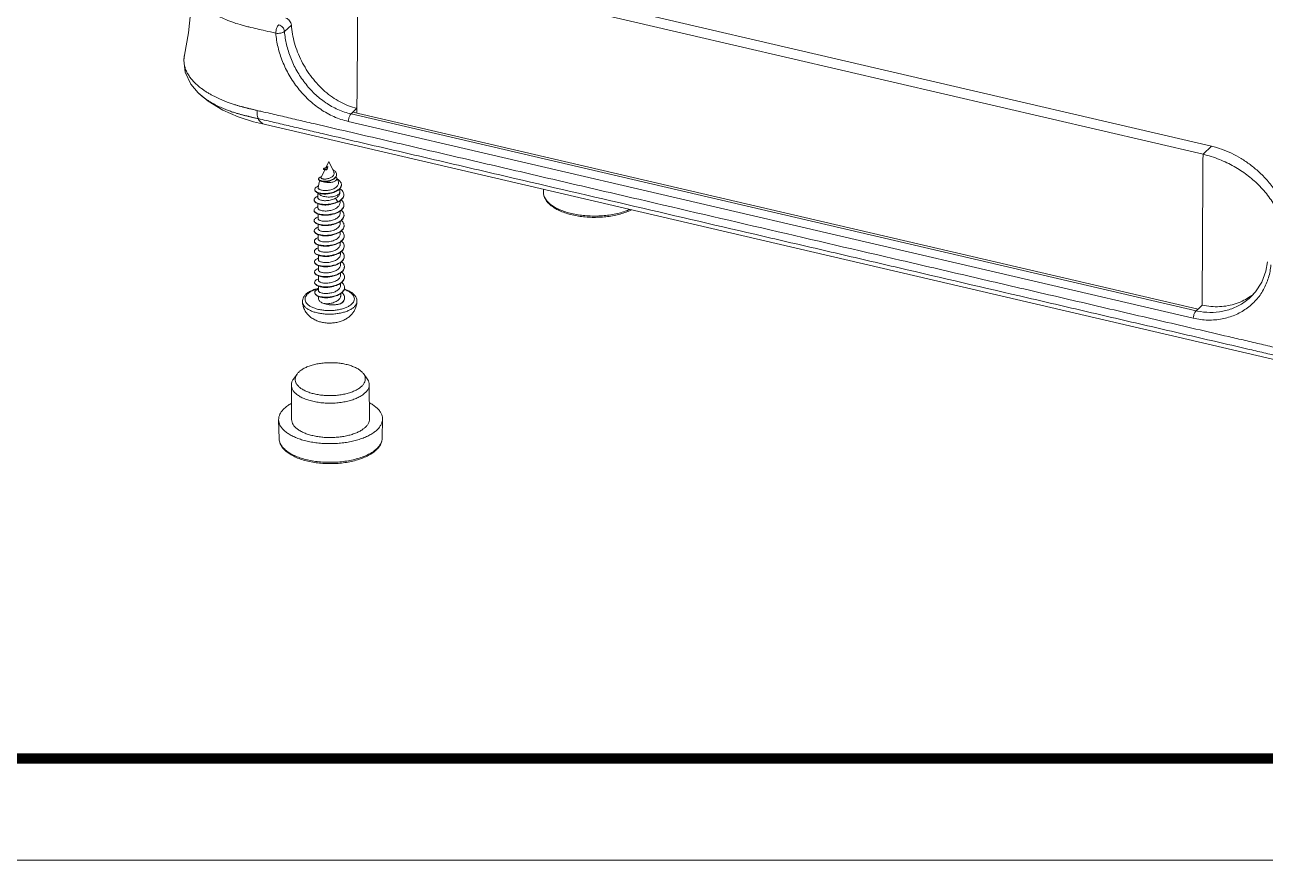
# Model space of a CAD drawing. Header units: millimetres. Extents: x 2243 to 2552, y 611 to 826.
# Drawn here: x 2347.9 to 2412.9, y 611.2 to 654.9 of the extents above; entities that cross this region are included whole.
import ezdxf

# ---------------------------------------------------------------- set-up
doc = ezdxf.new("R2010")
doc.units = ezdxf.units.MM
doc.layers.add('from', color=7, linetype='Continuous', lineweight=13)

# ---------------------------------------------------------------- blocks, each defined once
blk = doc.blocks.new('*u38')
at = {"color": 7, "linetype": 'Continuous'}
for p, q in [((-11.168, 42.283), (-76.266, 57.442)), ((-76.933, 56.821), (-11.834, 41.662)), ((-82.593, 51.129), (-82.064, 51.622)), ((-90.3, 49.296), (-90.298, 49.304)), ((-89.248, 46.402), (-89.249, 46.404)), ((-77.338, 44.905), (-77.015, 45.206)), ((-77.015, 45.206), (-77.008, 44.828)), ((-84.977, 44.173), (-84.066, 43.949)), ((-12.59, 29.036), (-77.688, 44.195)), ((-77.326, 44.902), (-77.467, 44.771)), ((-12.369, 29.612), (-77.467, 44.771)), ((-77.326, 44.902), (-77.338, 44.905)), ((-12.216, 29.74), (-77.326, 44.902)), ((-84.066, 43.949), (-5.052, 25.55)), ((-11.168, 42.283), (-11.834, 41.662)), ((-79.413, 40.632), (-79.189, 41.108)), ((-78.798, 40.312), (-79.189, 41.108)), ((-79.771, 39.873), (-79.494, 40.461)), ((-79.599, 40.548), (-79.598, 40.521)), ((-79.579, 40.502), (-79.542, 40.485)), ((-79.542, 40.485), (-79.491, 40.46)), ((-79.41, 40.634), (-79.418, 40.63)), ((-79.257, 40.711), (-79.341, 40.534)), ((-79.341, 40.534), (-79.341, 40.508)), ((-79.341, 40.508), (-79.293, 40.499)), ((-79.293, 40.499), (-79.257, 40.711)), ((-79.964, 39.759), (-79.963, 39.733)), ((-78.573, 39.852), (-78.618, 39.943)), ((-80.018, 38.305), (-80.021, 38.698)), ((-78.661, 38.273), (-78.481, 38.008)), ((-78.321, 38.713), (-78.322, 38.776)), ((-62.65, 38.962), (-62.644, 38.726)), ((-80.013, 37.51), (-80.015, 37.858)), ((-78.481, 38.008), (-78.48, 37.982)), ((-78.315, 37.92), (-78.317, 38.078)), ((-78.31, 37.125), (-78.311, 37.287)), ((-80.007, 36.716), (-80.009, 37.064)), ((-78.304, 36.331), (-78.305, 36.493)), ((-80.001, 35.922), (-80.004, 36.268)), ((-79.995, 35.127), (-79.998, 35.472)), ((-78.298, 35.537), (-78.299, 35.698)), ((-79.99, 34.333), (-79.992, 34.68)), ((-78.879, 34.684), (-78.875, 34.685)), ((-78.292, 34.742), (-78.294, 34.9)), ((-79.984, 33.538), (-79.986, 33.886)), ((-78.287, 33.948), (-78.288, 34.109)), ((-79.978, 32.744), (-79.981, 33.091)), ((-78.281, 33.154), (-78.282, 33.316)), ((-78.275, 32.359), (-78.276, 32.52)), ((-79.972, 31.95), (-79.975, 32.295)), ((-78.269, 31.565), (-78.271, 31.725)), ((-79.967, 31.155), (-79.969, 31.503)), ((-79.962, 30.51), (-79.963, 30.706)), ((-78.264, 30.77), (-78.265, 30.933)), ((-8.172, 30.653), (-8.174, 30.651)), ((-12.228, 29.743), (-12.369, 29.612)), ((-12.216, 29.74), (-11.894, 30.041)), ((-79.746, 28.728), (-79.666, 28.711)), ((-79.407, 28.673), (-79.391, 28.67)), ((-81.629, 24.725), (-81.91, 24.327)), ((-76.512, 24.762), (-76.225, 24.368)), ((-76.064, 23.918), (-76.045, 21.27)), ((-82.064, 23.875), (-82.045, 21.227)), ((-83.044, 21.202), (-83.005, 19.749)), ((-75.045, 21.26), (-75.063, 19.807))]:
    blk.add_line(p, q, dxfattribs=at)
for points in [[(-89.713, 54.818), (-89.785, 52.993), (-89.997, 51.026), (-90.3, 49.296)], [(-90.298, 49.304), (-90.35, 48.927), (-90.252, 47.99), (-89.813, 47.065), (-89.248, 46.402)], [(-89.249, 46.404), (-88.477, 45.76), (-87.338, 45.063), (-86.167, 44.546), (-84.977, 44.173)], [(-79.418, 40.63), (-79.469, 40.609), (-79.514, 40.593), (-79.549, 40.582)], [(-6.879, 33.387), (-6.997, 32.66), (-7.305, 31.82), (-7.782, 31.073), (-8.172, 30.653)]]:
    blk.add_lwpolyline(points, dxfattribs=at)
for centre, radius, start, end in [((-88.428, 48.906), 1.912, 168.2418, 175.84765), ((-77.526, 38.786), 2.495, 160.32469, 172.81947), ((-79.599, 40.261), 0.671, 253.7593, 254.78296), ((-79.541, 39.209), 0.745, 106.23463, 109.14555), ((-79.58, 40.333), 0.745, 254.83892, 258.78555), ((-79.488, 40.971), 1.385, 285.88681, 286.89394), ((-78.862, 40.106), 0.279, 351.85951, 0.43106), ((-80.735, 38.793), 2.407, 23.87392, 26.10587), ((-80.774, 38.776), 2.45, 18.08077, 23.86554), ((-78.56, 39.323), 0.352, 356.05219, 0.32859), ((-79.563, 40.066), 1.422, 257.30121, 260.32571), ((-79.537, 40.207), 1.566, 260.28285, 260.72161), ((-79.468, 40.718), 2.076, 282.23852, 283.88574), ((-80.846, 38.758), 2.525, 0.41658, 5.57689), ((-78.416, 38.557), 0.393, 356.51743, 0.35508), ((-79.433, 40.161), 2.36, 280.53075, 283.00207), ((-79.424, 40.12), 2.318, 283.00898, 283.16526), ((-79.169, 39.4), 1.552, 295.95669, 296.32585), ((-79.155, 39.345), 1.521, 296.3252, 296.82305), ((-78.403, 37.766), 0.389, 352.78413, 0.48334), ((-79.51, 38.683), 1.675, 257.95208, 261.98772), ((-79.425, 39.359), 2.353, 280.50647, 282.98956), ((-78.386, 36.971), 0.377, 356.53333, 0.50395), ((-79.53, 37.76), 1.543, 257.37357, 257.87344), ((-79.503, 37.892), 1.678, 257.92553, 261.94644), ((-79.497, 37.1), 1.68, 258.01874, 261.91862), ((-79.434, 38.638), 2.427, 280.32174, 280.50079), ((-79.421, 38.571), 2.359, 280.48998, 282.96632), ((-79.418, 37.789), 2.372, 280.55192, 282.94477), ((-78.389, 36.178), 0.386, 356.47189, 0.33955), ((-78.393, 35.384), 0.396, 356.53731, 0.34703), ((-79.41, 36.983), 2.36, 280.5318, 283.00283), ((-78.381, 34.588), 0.389, 352.56812, 0.47876), ((-79.486, 35.506), 1.675, 257.95414, 261.98889), ((-79.403, 36.182), 2.353, 280.50747, 282.99043), ((-78.363, 33.794), 0.377, 356.53725, 0.50846), ((-79.508, 34.579), 1.539, 257.29467, 257.87353), ((-79.48, 34.714), 1.678, 257.92585, 261.94867), ((-79.398, 35.393), 2.358, 280.4904, 282.96745), ((-78.367, 33.001), 0.387, 356.47089, 0.33701), ((-80.13, 31.794), 0.141, 179.85024, 190.12589), ((-79.473, 33.929), 1.687, 258.02221, 261.90688), ((-79.394, 34.61), 2.37, 280.54938, 282.94473), ((-78.37, 32.206), 0.395, 356.58399, 0.40682), ((-79.469, 33.123), 1.675, 257.96576, 261.9107), ((-79.486, 32.215), 1.56, 257.7419, 257.87454), ((-79.462, 32.335), 1.681, 257.9252, 261.93632), ((-79.386, 33.8), 2.354, 280.51576, 282.99638), ((-79.381, 33.012), 2.36, 280.50523, 282.96311), ((-79.372, 33.738), 2.291, 283.00321, 284.01586), ((-78.345, 31.411), 0.377, 356.53094, 0.50045), ((-78.355, 30.618), 0.393, 356.4973, 0.32224), ((-10.667, 34.353), 4.408, 304.02999, 305.00156), ((-10.655, 34.337), 4.388, 305.00033, 308.3507), ((-80.755, 30.318), 0.455, 183.19353, 188.08608), ((-79.318, 32.535), 2.894, 253.1794, 256.94051), ((-79.168, 31.571), 1.451, 256.91032, 259.47849), ((-78.705, 30.847), 0.817, 314.00838, 314.62455), ((-79.204, 31.07), 2.404, 249.80942, 256.9601), ((-11.182, 34.714), 5.239, 256.89905, 258.24626)]:
    blk.add_arc(centre, radius, start, end, dxfattribs=at)
for points, start_tangent, end_tangent in [([(-77.015, 45.206), (-76.98, 49.075), (-76.956, 52.948), (-76.933, 56.821)], (0.010649, 0.999943), (0.006112, 0.999981)), ([(-83.263, 50.994), (-84.069, 51.181), (-84.7, 51.328), (-85.332, 51.475), (-85.677, 51.561), (-86.014, 51.654), (-86.654, 51.864), (-87.247, 52.103), (-87.787, 52.368), (-88.268, 52.657), (-88.686, 52.967), (-89.037, 53.296), (-89.317, 53.639), (-89.524, 53.994), (-89.656, 54.357), (-89.711, 54.725), (-89.713, 54.818)], (-0.973978, 0.226644), (0.007519, 0.999972)), ([(-83.04, 51.64), (-83.126, 51.527), (-83.198, 51.365), (-83.246, 51.178), (-83.263, 50.994)], (-0.702216, -0.711964), (0.041806, -0.999126)), ([(-82.593, 51.129), (-82.637, 51.297), (-82.737, 51.452), (-82.877, 51.572), (-83.04, 51.64)], (-0.083373, 0.996518), (-0.973942, 0.226795)), ([(-82.478, 52.164), (-82.326, 52.086), (-82.195, 51.957), (-82.103, 51.795), (-82.064, 51.622)], (0.955226, -0.295877), (0.064228, -0.997935)), ([(-82.064, 51.622), (-81.981, 50.93), (-81.821, 50.232), (-81.587, 49.538), (-81.283, 48.858), (-80.914, 48.204), (-80.485, 47.588), (-80.003, 47.021), (-79.476, 46.512), (-78.907, 46.068), (-78.303, 45.697), (-77.671, 45.408), (-77.015, 45.206)], (0.064228, -0.997935), (0.973389, -0.22916)), ([(-83.263, 50.994), (-83.076, 50.983), (-82.883, 51.005), (-82.713, 51.056), (-82.593, 51.129)], (0.981053, -0.193738), (0.768458, 0.6399)), ([(-77.688, 44.195), (-78.787, 44.565), (-79.804, 45.128), (-80.735, 45.87), (-81.551, 46.758), (-82.226, 47.754), (-82.743, 48.818), (-83.09, 49.908), (-83.263, 50.994)], (-0.973898, 0.226987), (-0.077509, 0.996992)), ([(-77.467, 44.771), (-78.481, 45.115), (-79.417, 45.64), (-80.274, 46.333), (-81.023, 47.165), (-81.642, 48.098), (-82.116, 49.093), (-82.434, 50.113), (-82.593, 51.129)], (-0.973914, 0.226916), (-0.07597, 0.99711)), ([(-88.996, 46.736), (-89.14, 46.847), (-89.388, 47.061), (-89.63, 47.303), (-89.851, 47.568), (-90.039, 47.853), (-90.184, 48.146), (-90.277, 48.423), (-90.324, 48.665), (-90.339, 48.875), (-90.335, 49.045)], (-0.801149, 0.598466), (0.071963, 0.997407)), ([(-84.622, 44.409), (-84.767, 44.442), (-84.893, 44.471), (-85.007, 44.497), (-85.11, 44.521), (-85.209, 44.544), (-85.305, 44.567), (-85.402, 44.59), (-85.499, 44.615), (-85.595, 44.639), (-85.691, 44.664), (-85.787, 44.689), (-85.884, 44.715), (-85.984, 44.741), (-86.086, 44.769), (-86.194, 44.799), (-86.313, 44.834), (-86.445, 44.874), (-86.589, 44.921), (-86.744, 44.974), (-86.906, 45.032), (-87.073, 45.096), (-87.247, 45.167), (-87.428, 45.245), (-87.619, 45.332), (-87.821, 45.431), (-88.033, 45.542), (-88.253, 45.666), (-88.48, 45.805), (-88.711, 45.961), (-88.949, 46.141), (-89.189, 46.347), (-89.248, 46.402)], (-0.973865, 0.227126), (-0.72138, 0.69254)), ([(-84.703, 45.042), (-84.848, 45.076), (-84.974, 45.105), (-85.085, 45.131), (-85.188, 45.155), (-85.285, 45.178), (-85.38, 45.202), (-85.476, 45.225), (-85.571, 45.25), (-85.667, 45.275), (-85.765, 45.3), (-85.864, 45.327), (-85.968, 45.355), (-86.074, 45.384), (-86.182, 45.415), (-86.293, 45.447), (-86.414, 45.484), (-86.549, 45.526), (-86.697, 45.576), (-86.856, 45.631), (-87.022, 45.692), (-87.195, 45.759), (-87.374, 45.833), (-87.561, 45.914), (-87.758, 46.005), (-87.968, 46.108), (-88.189, 46.224), (-88.418, 46.353), (-88.653, 46.498), (-88.893, 46.661), (-88.996, 46.736)], (-0.973608, 0.228228), (-0.801149, 0.598466)), ([(-84.623, 44.409), (-84.681, 44.574), (-84.708, 44.79), (-84.703, 45.042)], (-0.471823, 0.881693), (0.083811, 0.996482)), ([(-5.695, 26.644), (-6.064, 26.73), (-7.327, 27.024), (-8.59, 27.318), (-9.852, 27.612), (-12.377, 28.2), (-14.902, 28.788), (-17.426, 29.375), (-19.951, 29.963), (-25.001, 31.139), (-30.05, 32.315), (-35.1, 33.491), (-45.199, 35.843), (-55.298, 38.194), (-60.348, 39.37), (-65.397, 40.546), (-70.447, 41.722), (-72.972, 42.31), (-75.496, 42.898), (-78.021, 43.486), (-80.546, 44.074), (-81.808, 44.368), (-83.07, 44.662), (-84.334, 44.956), (-84.703, 45.042)], (-0.973953, 0.226749), (-0.973932, 0.226841)), ([(-84.622, 44.409), (-84.443, 44.162), (-84.226, 44.006), (-84.066, 43.949)], (0.472785, -0.881178), (0.972879, -0.231316)), ([(-5.613, 26.01), (-6.847, 26.297), (-8.082, 26.585), (-10.551, 27.16), (-15.489, 28.31), (-20.427, 29.46), (-25.365, 30.61), (-35.242, 32.909), (-40.18, 34.059), (-45.118, 35.209), (-54.994, 37.509), (-64.87, 39.809), (-69.809, 40.959), (-74.747, 42.109), (-77.216, 42.684), (-79.685, 43.259), (-80.92, 43.546), (-82.154, 43.834), (-83.389, 44.121), (-84.622, 44.409)], (-0.974074, 0.22623), (-0.973811, 0.227361)), ([(-77.688, 44.195), (-77.648, 44.421), (-77.569, 44.628), (-77.467, 44.771)], (0.072983, 0.997333), (0.731524, 0.681816)), ([(-11.168, 42.283), (-10.4, 42.058), (-9.641, 41.743), (-8.903, 41.342), (-8.201, 40.865), (-7.536, 40.311), (-6.897, 39.661), (-6.287, 38.893), (-5.722, 37.98), (-5.234, 36.88), (-4.904, 35.593)], (0.973943, -0.226793), (0.156037, -0.987751)), ([(-11.894, 30.041), (-11.882, 33.916), (-11.858, 37.789), (-11.834, 41.662)], (0.00157, 0.999999), (0.006116, 0.999981)), ([(-11.834, 41.662), (-10.569, 41.264), (-9.442, 40.724), (-8.449, 40.074), (-7.565, 39.309), (-6.769, 38.392), (-6.117, 37.354), (-5.651, 36.247), (-5.392, 35.137)], (0.973943, -0.226793), (0.141223, -0.989978)), ([(-79.549, 40.582), (-79.554, 40.58), (-79.586, 40.566), (-79.598, 40.55), (-79.598, 40.548)], (-0.960659, -0.277732), (0.116498, -0.993191)), ([(-79.598, 40.548), (-79.591, 40.535)], (0.116498, -0.993191), (0.704308, -0.709894)), ([(-79.598, 40.521), (-79.591, 40.509), (-79.579, 40.501)], (0.116498, -0.993191), (0.927919, -0.372781)), ([(-79.591, 40.535), (-79.567, 40.524)], (0.704308, -0.709894), (0.971971, -0.235099)), ([(-79.579, 40.501), (-79.567, 40.497), (-79.526, 40.49), (-79.473, 40.489), (-79.41, 40.495), (-79.341, 40.508)], (0.927919, -0.372781), (0.972485, 0.232965)), ([(-79.567, 40.524), (-79.526, 40.517), (-79.473, 40.516), (-79.41, 40.521), (-79.341, 40.534)], (0.971971, -0.235099), (0.972485, 0.232965)), ([(-79.49, 40.46), (-79.488, 40.458), (-79.463, 40.456), (-79.419, 40.461), (-79.359, 40.475), (-79.293, 40.499)], (0.591961, -0.805966), (0.919772, 0.392454)), ([(-78.798, 40.312), (-78.782, 40.271), (-78.77, 40.191), (-78.785, 40.111), (-78.825, 40.035), (-78.889, 39.964), (-78.974, 39.899), (-79.075, 39.846), (-79.186, 39.804), (-79.303, 39.775), (-79.419, 39.759)], (0.440211, -0.897894), (-0.9965, -0.083592)), ([(-79.393, 40.641), (-79.412, 40.634)], (-0.988936, -0.148345), (0.137168, -0.990548)), ([(-79.257, 40.711), (-79.309, 40.677), (-79.358, 40.654), (-79.393, 40.641)], (-0.810379, -0.585906), (-0.988936, -0.148345)), ([(-78.582, 40.108), (-78.586, 40.153), (-78.614, 40.237), (-78.665, 40.315), (-78.738, 40.387), (-78.827, 40.449), (-78.878, 40.477)], (-0.007352, 0.999973), (-0.89102, 0.453963)), ([(-79.986, 39.209), (-80.046, 39.185), (-80.161, 39.12), (-80.235, 39.047), (-80.265, 38.97), (-80.266, 38.954)], (-0.940671, -0.339319), (0.01719, -0.999852)), ([(-79.785, 39.913), (-79.833, 39.894), (-79.911, 39.848), (-79.955, 39.797), (-79.963, 39.759)], (-0.944423, -0.328733), (-0.010701, -0.999943)), ([(-79.963, 39.759), (-79.962, 39.745), (-79.96, 39.735)], (-0.010701, -0.999943), (0.312688, -0.949856)), ([(-79.963, 39.733), (-79.962, 39.719), (-79.935, 39.669), (-79.875, 39.626), (-79.786, 39.591), (-79.78, 39.589)], (-0.010701, -0.999943), (0.962731, -0.270462)), ([(-79.96, 39.735), (-79.935, 39.696), (-79.875, 39.652), (-79.786, 39.617)], (0.312688, -0.949856), (0.96008, -0.279726)), ([(-79.78, 39.589), (-79.673, 39.567), (-79.542, 39.557), (-79.4, 39.561), (-79.253, 39.579), (-79.107, 39.613), (-79.077, 39.622)], (0.962731, -0.270462), (0.954969, 0.296707)), ([(-79.419, 39.759), (-79.528, 39.756), (-79.623, 39.765), (-79.698, 39.783), (-79.75, 39.81), (-79.774, 39.843), (-79.771, 39.873)], (-0.9965, -0.083592), (0.38711, 0.922034)), ([(-79.731, 39.575), (-79.658, 39.558), (-79.551, 39.547)], (0.956143, -0.292899), (0.999078, -0.042929)), ([(-79.725, 39.602), (-79.673, 39.594), (-79.543, 39.583), (-79.4, 39.587), (-79.253, 39.606), (-79.109, 39.639)], (0.980704, -0.195497), (0.961803, 0.273743)), ([(-79.551, 39.547), (-79.424, 39.549), (-79.29, 39.565), (-79.155, 39.597), (-79.103, 39.613)], (0.999078, -0.042929), (0.945642, 0.325211)), ([(-79.551, 39.547), (-79.507, 39.533), (-79.46, 39.521)], (0.945343, -0.326077), (0.973942, -0.226795)), ([(-78.445, 39.536), (-78.443, 39.53), (-78.43, 39.427), (-78.454, 39.324), (-78.514, 39.225), (-78.607, 39.132), (-78.729, 39.051), (-78.874, 38.983), (-79.035, 38.931), (-79.205, 38.896), (-79.377, 38.879), (-79.54, 38.879)], (0.309923, -0.950762), (-0.99865, 0.051946)), ([(-78.573, 39.852), (-78.563, 39.826), (-78.561, 39.756), (-78.595, 39.687), (-78.663, 39.624), (-78.76, 39.57), (-78.882, 39.528), (-79.022, 39.501), (-79.17, 39.491), (-79.319, 39.498), (-79.46, 39.521)], (0.441006, -0.897504), (-0.973942, 0.226795)), ([(-79.086, 39.646), (-78.971, 39.687), (-78.848, 39.747), (-78.745, 39.817), (-78.665, 39.895), (-78.611, 39.98), (-78.585, 40.066)], (0.956821, 0.290678), (0.141858, 0.989887)), ([(-79.077, 39.622), (-78.97, 39.66), (-78.848, 39.72), (-78.745, 39.79), (-78.665, 39.869), (-78.611, 39.953), (-78.585, 40.04), (-78.582, 40.082)], (0.954969, 0.296707), (-0.007352, 0.999973)), ([(-78.969, 38.702), (-78.804, 38.751), (-78.627, 38.824), (-78.474, 38.913), (-78.353, 39.013), (-78.266, 39.123), (-78.218, 39.239), (-78.209, 39.299)], (0.97075, 0.240091), (0.068723, 0.997636)), ([(-78.962, 38.677), (-78.804, 38.724), (-78.627, 38.798), (-78.474, 38.886), (-78.352, 38.987), (-78.266, 39.097), (-78.218, 39.212), (-78.208, 39.299)], (0.969896, 0.243519), (-0.00587, 0.999983)), ([(-78.208, 39.325), (-78.209, 39.355), (-78.24, 39.47), (-78.307, 39.579), (-78.407, 39.678), (-78.536, 39.766)], (-0.00587, 0.999983), (-0.868034, 0.496505)), ([(-80.02, 38.422), (-80.114, 38.382), (-80.225, 38.312), (-80.294, 38.233), (-80.317, 38.151), (-80.317, 38.15)], (-0.940478, -0.339856), (0.008192, -0.999966)), ([(-80.266, 38.954), (-80.252, 38.893)], (0.01719, -0.999852), (0.415552, -0.909569)), ([(-80.266, 38.928), (-80.251, 38.867), (-80.195, 38.794), (-80.098, 38.729), (-79.965, 38.676), (-79.881, 38.653)], (0.01719, -0.999852), (0.974295, -0.225274)), ([(-80.252, 38.893), (-80.195, 38.82), (-80.098, 38.755), (-79.965, 38.702), (-79.875, 38.678)], (0.415552, -0.909569), (0.975371, -0.220569)), ([(-78.661, 38.273), (-78.816, 38.202), (-78.987, 38.147), (-79.166, 38.11), (-79.345, 38.091), (-79.517, 38.089), (-79.672, 38.104), (-79.805, 38.134), (-79.91, 38.175), (-79.981, 38.226), (-80.015, 38.282), (-80.018, 38.305)], (-0.878622, -0.477518), (0.002657, 0.999996)), ([(-78.322, 38.776), (-78.328, 38.725), (-78.371, 38.641), (-78.45, 38.563), (-78.564, 38.494), (-78.705, 38.439), (-78.868, 38.398), (-79.046, 38.376), (-79.229, 38.371), (-79.409, 38.385), (-79.579, 38.417), (-79.729, 38.465), (-79.854, 38.528), (-79.947, 38.602), (-80.003, 38.683), (-80.007, 38.692)], (0.004941, -0.999988), (-0.368094, 0.929789)), ([(-79.54, 38.879), (-79.685, 38.894), (-79.81, 38.924), (-79.906, 38.965), (-79.97, 39.014), (-80.001, 39.068), (-80.001, 39.098)], (-0.99865, 0.051946), (0.125636, 0.992076)), ([(-79.881, 38.653), (-79.801, 38.637), (-79.615, 38.616), (-79.414, 38.614), (-79.206, 38.631), (-79, 38.668), (-78.962, 38.677)], (0.974295, -0.225274), (0.969896, 0.243519)), ([(-79.793, 38.632), (-79.721, 38.617), (-79.568, 38.601), (-79.397, 38.601), (-79.216, 38.62), (-79.034, 38.658), (-79.023, 38.662)], (0.969576, -0.244791), (0.964833, 0.262864)), ([(-79.79, 38.662), (-79.616, 38.643), (-79.414, 38.64), (-79.206, 38.658), (-79.027, 38.689)], (0.986915, -0.16124), (0.97726, 0.212044)), ([(-78.321, 38.713), (-78.321, 38.7), (-78.338, 38.606), (-78.383, 38.513), (-78.453, 38.426), (-78.547, 38.345), (-78.661, 38.273)], (0.00801, -0.999968), (-0.878622, -0.477518)), ([(-78.481, 38.008), (-78.311, 38.108), (-78.177, 38.221), (-78.082, 38.346), (-78.031, 38.476), (-78.024, 38.533)], (0.896284, 0.443481), (0.0607, 0.998156)), ([(-78.469, 37.988), (-78.311, 38.081), (-78.177, 38.195), (-78.082, 38.319), (-78.031, 38.45), (-78.023, 38.533)], (0.892397, 0.451252), (-0.00625, 0.99998)), ([(-78.023, 38.56), (-78.027, 38.61), (-78.068, 38.741), (-78.153, 38.865), (-78.279, 38.98), (-78.33, 39.016)], (-0.00625, 0.99998), (-0.835227, 0.549906)), ([(-60.47, 37.098), (-60.935, 37.226), (-61.359, 37.382), (-61.732, 37.565), (-62.048, 37.77), (-62.302, 37.994), (-62.488, 38.232), (-62.602, 38.48), (-62.644, 38.726)], (-0.973942, 0.226795), (-0.027184, 0.99963)), ([(-60.425, 36.99), (-60.895, 37.12), (-61.326, 37.282), (-61.709, 37.474), (-62.037, 37.693), (-62.299, 37.936), (-62.488, 38.194), (-62.602, 38.46), (-62.644, 38.726)], (-0.973942, 0.226795), (-0.027004, 0.999635)), ([(-80.317, 38.15), (-80.315, 38.124)], (0.008192, -0.999966), (0.18141, -0.983408)), ([(-80.317, 38.123), (-80.294, 38.042), (-80.225, 37.964), (-80.114, 37.895), (-79.965, 37.839), (-79.87, 37.814)], (0.008192, -0.999966), (0.977065, -0.212942)), ([(-80.315, 38.124), (-80.294, 38.068), (-80.225, 37.99), (-80.114, 37.921), (-79.965, 37.865), (-79.864, 37.84)], (0.18141, -0.983408), (0.977901, -0.209068)), ([(-80.014, 37.628), (-80.14, 37.571), (-80.241, 37.499), (-80.298, 37.419), (-80.311, 37.355)], (-0.940733, -0.339149), (-0.002047, -0.999998)), ([(-80.311, 37.355), (-80.31, 37.336), (-80.309, 37.33)], (-0.002047, -0.999998), (0.172233, -0.985056)), ([(-80.311, 37.329), (-80.31, 37.309), (-80.275, 37.228), (-80.196, 37.152), (-80.075, 37.085), (-79.917, 37.033), (-79.864, 37.02)], (-0.002047, -0.999998), (0.977026, -0.213121)), ([(-80.309, 37.33), (-80.275, 37.254), (-80.196, 37.178), (-80.075, 37.112), (-79.917, 37.059), (-79.859, 37.045)], (0.172233, -0.985056), (0.977738, -0.209829)), ([(-79.548, 37.297), (-79.696, 37.315), (-79.821, 37.346), (-79.918, 37.388), (-79.982, 37.439), (-80.011, 37.494), (-80.012, 37.51)], (-0.997819, 0.066006), (0.008196, 0.999966)), ([(-79.87, 37.814), (-79.783, 37.798), (-79.577, 37.776), (-79.354, 37.775), (-79.124, 37.795), (-78.897, 37.836)], (0.977065, -0.212942), (0.97389, 0.227022)), ([(-79.864, 37.84), (-79.783, 37.825), (-79.751, 37.82)], (0.977901, -0.209068), (0.989835, -0.142222)), ([(-79.755, 37.788), (-79.701, 37.777), (-79.551, 37.759)], (0.972663, -0.232222), (0.997819, -0.066006)), ([(-79.751, 37.82), (-79.577, 37.803), (-79.354, 37.801), (-79.124, 37.821), (-79.001, 37.841)], (0.989835, -0.142222), (0.983135, 0.182881)), ([(-79.551, 37.759), (-79.407, 37.756), (-79.252, 37.766), (-79.093, 37.79), (-78.996, 37.812)], (0.997819, -0.066006), (0.969111, 0.246623)), ([(-78.315, 37.92), (-78.325, 37.838), (-78.371, 37.73), (-78.45, 37.629), (-78.562, 37.536), (-78.702, 37.455), (-78.861, 37.389), (-79.03, 37.341), (-79.206, 37.309), (-79.383, 37.294), (-79.548, 37.297)], (0.005994, -0.999982), (-0.997819, 0.066006)), ([(-78.897, 37.836), (-78.678, 37.899), (-78.48, 37.982)], (0.97389, 0.227022), (0.896284, 0.443481)), ([(-78.897, 37.067), (-78.835, 37.082), (-78.621, 37.15), (-78.43, 37.237), (-78.268, 37.341), (-78.142, 37.458), (-78.058, 37.584), (-78.017, 37.717)], (0.974376, 0.224925), (0.125989, 0.992032)), ([(-78.896, 37.863), (-78.678, 37.926), (-78.49, 38.004)], (0.973717, 0.227761), (0.899123, 0.437697)), ([(-78.891, 37.042), (-78.835, 37.056), (-78.621, 37.124), (-78.43, 37.21), (-78.268, 37.314), (-78.142, 37.431), (-78.057, 37.558), (-78.017, 37.69), (-78.014, 37.743)], (0.97387, 0.227107), (-0.008113, 0.999967)), ([(-78.014, 37.769), (-78.024, 37.851), (-78.076, 37.982), (-78.172, 38.105), (-78.225, 38.155)], (-0.008113, 0.999967), (-0.76164, 0.648)), ([(-78.009, 36.975), (-78.026, 37.089), (-78.09, 37.219), (-78.196, 37.34), (-78.219, 37.36)], (-0.008584, 0.999963), (-0.761142, 0.648585)), ([(-55.993, 37.41), (-56.355, 37.27), (-56.816, 37.133), (-57.311, 37.027), (-57.832, 36.953), (-58.368, 36.913), (-58.91, 36.908), (-59.448, 36.937), (-59.971, 37.001), (-60.47, 37.098)], (-0.916844, -0.399246), (-0.973942, 0.226795)), ([(-55.872, 37.38), (-55.963, 37.337), (-56.381, 37.169), (-56.838, 37.031), (-57.326, 36.924), (-57.837, 36.851), (-58.362, 36.811), (-58.892, 36.805), (-59.419, 36.833), (-59.933, 36.895), (-60.425, 36.99)], (-0.897148, -0.44173), (-0.973942, 0.226795)), ([(-80.008, 36.833), (-80.032, 36.825), (-80.163, 36.76), (-80.253, 36.685), (-80.3, 36.604), (-80.305, 36.561)], (-0.940363, -0.340172), (0.006287, -0.99998)), ([(-80.305, 36.561), (-80.3, 36.521)], (0.006287, -0.99998), (0.259193, -0.965826)), ([(-80.305, 36.534), (-80.3, 36.494), (-80.254, 36.414), (-80.164, 36.34), (-80.033, 36.277), (-79.867, 36.228), (-79.858, 36.226)], (0.006287, -0.99998), (0.977083, -0.212858)), ([(-80.3, 36.521), (-80.254, 36.44), (-80.164, 36.366), (-80.033, 36.303), (-79.867, 36.254)], (0.259193, -0.965826), (0.975813, -0.218605)), ([(-80.007, 36.716), (-80.006, 36.704), (-79.979, 36.648), (-79.917, 36.597), (-79.82, 36.553), (-79.692, 36.521), (-79.542, 36.502)], (-0.008635, -0.999963), (0.997819, -0.066006)), ([(-79.864, 37.02), (-79.728, 36.996), (-79.517, 36.979), (-79.292, 36.983), (-79.061, 37.009), (-78.891, 37.042)], (0.977026, -0.213121), (0.97387, 0.227107)), ([(-79.749, 36.994), (-79.693, 36.982), (-79.546, 36.965)], (0.972635, -0.232337), (0.997819, -0.066006)), ([(-79.743, 37.025), (-79.729, 37.023), (-79.517, 37.006), (-79.292, 37.01), (-79.061, 37.035), (-78.996, 37.046)], (0.990082, -0.14049), (0.983206, 0.182498)), ([(-79.546, 36.965), (-79.381, 36.962), (-79.204, 36.977), (-79.028, 37.009), (-78.991, 37.018)], (0.997819, -0.066006), (0.969138, 0.24652)), ([(-78.31, 37.125), (-78.312, 37.083), (-78.341, 36.981), (-78.401, 36.883), (-78.491, 36.792), (-78.606, 36.71), (-78.742, 36.639), (-78.894, 36.582), (-79.057, 36.539), (-79.223, 36.512), (-79.387, 36.5), (-79.542, 36.502)], (0.007762, -0.99997), (-0.997819, 0.066006)), ([(-78.304, 36.331), (-78.314, 36.247), (-78.361, 36.139), (-78.44, 36.038), (-78.552, 35.946), (-78.693, 35.865), (-78.852, 35.8), (-79.021, 35.752), (-79.196, 35.72), (-79.372, 35.706), (-79.537, 35.708)], (0.005993, -0.999982), (-0.997819, 0.066006)), ([(-78.892, 36.272), (-78.775, 36.303), (-78.566, 36.375), (-78.381, 36.467), (-78.228, 36.574), (-78.112, 36.694), (-78.038, 36.822), (-78.009, 36.949)], (0.974459, 0.224565), (0.060459, 0.998171)), ([(-78.886, 36.247), (-78.775, 36.276), (-78.566, 36.349), (-78.381, 36.44), (-78.227, 36.548), (-78.111, 36.667), (-78.037, 36.796), (-78.009, 36.929), (-78.008, 36.948)], (0.973884, 0.227047), (-0.008584, 0.999963)), ([(-78.003, 36.18), (-78.003, 36.194), (-78.032, 36.327), (-78.106, 36.455), (-78.211, 36.564)], (-0.006099, 0.999981), (-0.759837, 0.650114)), ([(-80.263, 35.871), (-80.298, 35.789), (-80.3, 35.766)], (-0.585356, -0.810777), (0.015752, -0.999876)), ([(-80.3, 35.766), (-80.287, 35.706)], (0.015752, -0.999876), (0.378608, -0.925557)), ([(-80.3, 35.74), (-80.287, 35.68), (-80.23, 35.6), (-80.129, 35.529), (-79.989, 35.469), (-79.852, 35.431)], (0.015752, -0.999876), (0.977139, -0.212602)), ([(-80.287, 35.706), (-80.23, 35.627), (-80.13, 35.555), (-79.989, 35.495), (-79.846, 35.456)], (0.378608, -0.925557), (0.978088, -0.208191)), ([(-80.003, 36.039), (-80.062, 36.015), (-80.183, 35.948), (-80.263, 35.871)], (-0.940233, -0.340533), (-0.585356, -0.810777)), ([(-80.001, 35.922), (-79.993, 35.885), (-79.955, 35.835), (-79.888, 35.79), (-79.793, 35.752), (-79.675, 35.724), (-79.537, 35.708)], (0.017516, -0.999847), (0.997819, -0.066006)), ([(-79.858, 36.226), (-79.672, 36.196), (-79.457, 36.184), (-79.229, 36.193), (-78.999, 36.224), (-78.886, 36.247)], (0.977083, -0.212858), (0.973884, 0.227047)), ([(-79.852, 35.431), (-79.815, 35.424), (-79.615, 35.397), (-79.396, 35.39), (-79.166, 35.404), (-78.937, 35.44), (-78.88, 35.453)], (0.977139, -0.212602), (0.973902, 0.22697)), ([(-79.743, 36.2), (-79.69, 36.188), (-79.54, 36.17)], (0.972663, -0.232219), (0.997819, -0.066006)), ([(-79.738, 36.231), (-79.672, 36.223), (-79.457, 36.21), (-79.229, 36.22), (-78.999, 36.25)], (0.990008, -0.141008), (0.983817, 0.179177)), ([(-79.737, 35.405), (-79.672, 35.392), (-79.534, 35.376)], (0.972552, -0.232686), (0.997819, -0.066006)), ([(-79.733, 35.436), (-79.615, 35.423), (-79.396, 35.416), (-79.167, 35.431), (-78.983, 35.458)], (0.989909, -0.141706), (0.983069, 0.183238)), ([(-79.54, 36.17), (-79.375, 36.168), (-79.198, 36.182), (-79.019, 36.215), (-78.985, 36.223)], (0.997819, -0.066006), (0.969139, 0.246515)), ([(-79.534, 35.376), (-79.369, 35.373), (-79.194, 35.388), (-79.019, 35.419), (-78.979, 35.429)], (0.997819, -0.066006), (0.969138, 0.24652)), ([(-78.298, 35.537), (-78.308, 35.453), (-78.354, 35.346), (-78.434, 35.245), (-78.545, 35.153), (-78.682, 35.073), (-78.839, 35.008), (-79.01, 34.958), (-79.189, 34.926), (-79.366, 34.911), (-79.531, 34.914)], (0.005945, -0.999982), (-0.997819, 0.066006)), ([(-78.887, 35.478), (-78.716, 35.524), (-78.512, 35.602), (-78.334, 35.698), (-78.189, 35.808), (-78.083, 35.931), (-78.021, 36.061), (-78.004, 36.154)], (0.974543, 0.2242), (0.061372, 0.998115)), ([(-78.88, 35.453), (-78.715, 35.498), (-78.512, 35.576), (-78.334, 35.671), (-78.189, 35.782), (-78.083, 35.904), (-78.02, 36.034), (-78.003, 36.154)], (0.973902, 0.22697), (-0.006099, 0.999981)), ([(-78.875, 34.685), (-78.658, 34.747), (-78.46, 34.83), (-78.289, 34.929), (-78.154, 35.043), (-78.058, 35.168), (-78.006, 35.299), (-77.998, 35.36)], (0.973967, 0.226688), (0.060344, 0.998178)), ([(-78.874, 34.659), (-78.657, 34.721), (-78.459, 34.803), (-78.289, 34.903), (-78.154, 35.017), (-78.058, 35.141), (-78.006, 35.273), (-77.997, 35.359)], (0.973889, 0.227024), (-0.00612, 0.999981)), ([(-77.997, 35.386), (-78, 35.433), (-78.041, 35.565), (-78.126, 35.691), (-78.206, 35.77)], (-0.00612, 0.999981), (-0.760129, 0.649772)), ([(-79.997, 35.245), (-80.09, 35.205), (-80.201, 35.135), (-80.27, 35.057), (-80.294, 34.974), (-80.294, 34.972)], (-0.940463, -0.339896), (0.009005, -0.999959)), ([(-80.294, 34.972), (-80.292, 34.947)], (0.009005, -0.999959), (0.181553, -0.983381)), ([(-80.294, 34.946), (-80.271, 34.865), (-80.203, 34.787), (-80.092, 34.718), (-79.943, 34.662), (-79.847, 34.637)], (0.009005, -0.999959), (0.977068, -0.212927)), ([(-80.292, 34.947), (-80.271, 34.892), (-80.203, 34.814), (-80.093, 34.745), (-79.944, 34.688), (-79.841, 34.662)], (0.181553, -0.983381), (0.97791, -0.209028)), ([(-79.991, 34.45), (-80.115, 34.395), (-80.217, 34.322), (-80.275, 34.242), (-80.288, 34.178)], (-0.940727, -0.339164), (-0.002049, -0.999998)), ([(-79.531, 34.914), (-79.671, 34.93), (-79.791, 34.959), (-79.887, 34.998), (-79.954, 35.044), (-79.989, 35.096), (-79.995, 35.127)], (-0.997819, 0.066006), (-0.013631, 0.999907)), ([(-79.847, 34.637), (-79.762, 34.621), (-79.556, 34.599), (-79.334, 34.597), (-79.103, 34.617), (-78.874, 34.659)], (0.977068, -0.212927), (0.973889, 0.227024)), ([(-79.841, 34.662), (-79.763, 34.647), (-79.728, 34.642)], (0.97791, -0.209028), (0.989837, -0.142209)), ([(-79.732, 34.611), (-79.678, 34.6), (-79.528, 34.581)], (0.972663, -0.232219), (0.997819, -0.066006)), ([(-79.728, 34.642), (-79.556, 34.625), (-79.334, 34.623), (-79.104, 34.643), (-78.978, 34.663)], (0.989837, -0.142209), (0.983132, 0.182898)), ([(-79.528, 34.581), (-79.364, 34.579), (-79.187, 34.594), (-79.007, 34.626), (-78.973, 34.635)], (0.997819, -0.066006), (0.969139, 0.246515)), ([(-79.525, 34.119), (-79.37, 34.117), (-79.206, 34.129), (-79.04, 34.156), (-78.877, 34.199), (-78.725, 34.256), (-78.589, 34.326), (-78.473, 34.408), (-78.384, 34.5), (-78.324, 34.598), (-78.295, 34.7), (-78.292, 34.742)], (0.997819, -0.066006), (-0.007762, 0.99997)), ([(-78.874, 33.889), (-78.814, 33.904), (-78.601, 33.972), (-78.409, 34.058), (-78.247, 34.162), (-78.12, 34.279), (-78.035, 34.405), (-77.995, 34.538)], (0.974373, 0.224939), (0.129733, 0.991549)), ([(-78.868, 33.864), (-78.814, 33.878), (-78.601, 33.945), (-78.409, 34.032), (-78.246, 34.135), (-78.12, 34.252), (-78.035, 34.379), (-77.994, 34.511), (-77.991, 34.565)], (0.97387, 0.227107), (-0.008034, 0.999968)), ([(-77.991, 34.592), (-78, 34.672), (-78.052, 34.803), (-78.147, 34.926), (-78.202, 34.977)], (-0.008034, 0.999968), (-0.761447, 0.648227)), ([(-80.288, 34.178), (-80.287, 34.159), (-80.286, 34.153)], (-0.002049, -0.999998), (0.172721, -0.984971)), ([(-80.288, 34.151), (-80.287, 34.133), (-80.253, 34.051), (-80.174, 33.975), (-80.053, 33.909), (-79.896, 33.856), (-79.841, 33.843)], (-0.002049, -0.999998), (0.977026, -0.213121)), ([(-80.286, 34.153), (-80.253, 34.077), (-80.174, 34.001), (-80.053, 33.935), (-79.896, 33.882), (-79.836, 33.868)], (0.172721, -0.984971), (0.977744, -0.209804)), ([(-79.985, 33.656), (-80.007, 33.648), (-80.139, 33.583), (-80.23, 33.508), (-80.276, 33.427), (-80.282, 33.383)], (-0.940384, -0.340114), (0.00571, -0.999984)), ([(-79.525, 34.119), (-79.673, 34.137), (-79.798, 34.168), (-79.894, 34.211), (-79.958, 34.261), (-79.988, 34.316), (-79.989, 34.333)], (-0.997819, 0.066006), (0.008071, 0.999967)), ([(-79.519, 33.325), (-79.66, 33.341), (-79.78, 33.37), (-79.875, 33.409), (-79.942, 33.455), (-79.978, 33.507), (-79.983, 33.538)], (-0.997819, 0.066006), (-0.013631, 0.999907)), ([(-79.841, 33.843), (-79.708, 33.819), (-79.497, 33.802), (-79.271, 33.806), (-79.041, 33.831), (-78.868, 33.864)], (0.977026, -0.213121), (0.97387, 0.227107)), ([(-79.726, 33.816), (-79.67, 33.805), (-79.523, 33.787)], (0.972637, -0.232332), (0.997819, -0.066006)), ([(-79.72, 33.847), (-79.708, 33.846), (-79.497, 33.828), (-79.272, 33.832), (-79.041, 33.857), (-78.973, 33.869)], (0.990084, -0.14048), (0.983203, 0.182514)), ([(-79.523, 33.787), (-79.358, 33.785), (-79.182, 33.799), (-79.007, 33.831), (-78.968, 33.84)], (0.997819, -0.066006), (0.969138, 0.24652)), ([(-78.287, 33.948), (-78.296, 33.866), (-78.341, 33.759), (-78.42, 33.658), (-78.532, 33.565), (-78.669, 33.485), (-78.825, 33.42), (-78.996, 33.37), (-79.176, 33.337), (-79.354, 33.323), (-79.519, 33.325)], (0.005871, -0.999983), (-0.997819, 0.066006)), ([(-78.869, 33.095), (-78.754, 33.124), (-78.545, 33.197), (-78.36, 33.288), (-78.206, 33.395), (-78.09, 33.515), (-78.015, 33.644), (-77.986, 33.771)], (0.974455, 0.224583), (0.060407, 0.998174)), ([(-78.863, 33.07), (-78.754, 33.098), (-78.545, 33.171), (-78.36, 33.262), (-78.206, 33.369), (-78.089, 33.488), (-78.015, 33.617), (-77.986, 33.75), (-77.985, 33.771)], (0.973883, 0.227051), (-0.008633, 0.999963)), ([(-77.986, 33.797), (-78.003, 33.91), (-78.066, 34.04), (-78.172, 34.161), (-78.196, 34.183)], (-0.008633, 0.999963), (-0.761183, 0.648538)), ([(-80.282, 33.383), (-80.277, 33.344)], (0.00571, -0.999984), (0.253635, -0.9673)), ([(-80.282, 33.357), (-80.277, 33.318), (-80.232, 33.237), (-80.142, 33.163), (-80.012, 33.1), (-79.846, 33.051), (-79.835, 33.048)], (0.00571, -0.999984), (0.977078, -0.212881)), ([(-80.277, 33.344), (-80.232, 33.264), (-80.142, 33.19), (-80.012, 33.126), (-79.846, 33.077)], (0.253635, -0.9673), (0.975511, -0.219953)), ([(-79.98, 32.861), (-80.05, 32.833), (-80.168, 32.765), (-80.244, 32.688), (-80.276, 32.606), (-80.277, 32.589)], (-0.940277, -0.340409), (0.016301, -0.999867)), ([(-80.277, 32.589), (-80.274, 32.563)], (0.016301, -0.999867), (0.178892, -0.983869)), ([(-80.277, 32.563), (-80.261, 32.497), (-80.202, 32.418), (-80.099, 32.347), (-79.958, 32.288), (-79.829, 32.254)], (0.016212, -0.999869), (0.977125, -0.212664)), ([(-80.274, 32.563), (-80.262, 32.524), (-80.203, 32.445), (-80.1, 32.374), (-79.959, 32.315), (-79.823, 32.279)], (0.178892, -0.983869), (0.978059, -0.20833)), ([(-79.978, 32.744), (-79.972, 32.713), (-79.936, 32.661), (-79.869, 32.615), (-79.774, 32.576), (-79.654, 32.547), (-79.514, 32.531)], (0.013631, -0.999907), (0.997819, -0.066006)), ([(-79.835, 33.048), (-79.652, 33.019), (-79.436, 33.007), (-79.209, 33.015), (-78.978, 33.046), (-78.863, 33.07)], (0.977078, -0.212881), (0.973883, 0.227051)), ([(-79.72, 33.022), (-79.667, 33.011), (-79.517, 32.993)], (0.972664, -0.232219), (0.997819, -0.066006)), ([(-79.715, 33.053), (-79.652, 33.045), (-79.436, 33.033), (-79.209, 33.042), (-78.978, 33.072), (-78.968, 33.074)], (0.990013, -0.140977), (0.983251, 0.182256)), ([(-79.517, 32.993), (-79.352, 32.99), (-79.173, 33.005), (-78.993, 33.038), (-78.962, 33.046)], (0.997819, -0.066006), (0.969139, 0.246515)), ([(-78.281, 33.154), (-78.29, 33.076), (-78.328, 32.978), (-78.394, 32.885), (-78.487, 32.799), (-78.604, 32.722), (-78.739, 32.656), (-78.888, 32.603), (-79.045, 32.564), (-79.206, 32.539), (-79.364, 32.528), (-79.514, 32.531)], (0.006217, -0.999981), (-0.997819, 0.066006)), ([(-78.864, 32.3), (-78.688, 32.349), (-78.486, 32.426), (-78.309, 32.522), (-78.165, 32.632), (-78.06, 32.754), (-77.997, 32.883), (-77.981, 32.977)], (0.97455, 0.224172), (0.06139, 0.998114)), ([(-78.857, 32.275), (-78.687, 32.322), (-78.485, 32.4), (-78.308, 32.495), (-78.165, 32.606), (-78.06, 32.728), (-77.997, 32.857), (-77.98, 32.976)], (0.973902, 0.226967), (-0.006049, 0.999982)), ([(-78.082, 33.276), (-78.189, 33.387)], (-0.610134, 0.792298), (-0.759738, 0.65023)), ([(-77.974, 32.208), (-77.98, 32.273), (-78.026, 32.404), (-78.116, 32.528), (-78.183, 32.593)], (-0.007096, 0.999975), (-0.760176, 0.649717)), ([(-77.98, 33.003), (-77.98, 33.017), (-78.009, 33.149), (-78.082, 33.276)], (-0.006054, 0.999982), (-0.610134, 0.792298)), ([(-6.607, 33.143), (-6.791, 32.153), (-7.178, 31.236), (-7.755, 30.43), (-8.5, 29.766), (-9.38, 29.276), (-10.364, 28.979), (-11.447, 28.89), (-12.59, 29.036)], (-0.078992, -0.996875), (-0.973994, 0.226575)), ([(-79.974, 32.067), (-80.093, 32.014), (-80.196, 31.942), (-80.256, 31.863), (-80.271, 31.795)], (-0.940706, -0.339223), (-0.001388, -0.999999)), ([(-80.271, 31.768), (-80.27, 31.752), (-80.237, 31.671), (-80.16, 31.595), (-80.042, 31.528), (-79.887, 31.475), (-79.824, 31.459)], (-0.001722, -0.999999), (0.977028, -0.213109)), ([(-80.269, 31.77), (-80.239, 31.699), (-80.163, 31.623), (-80.045, 31.556), (-79.89, 31.502), (-79.819, 31.485)], (0.175093, -0.984552), (0.977783, -0.209619)), ([(-79.508, 31.736), (-79.658, 31.754), (-79.786, 31.787), (-79.883, 31.831), (-79.945, 31.882), (-79.971, 31.938), (-79.972, 31.95)], (-0.997819, 0.066006), (0.008318, 0.999965)), ([(-79.829, 32.254), (-79.783, 32.245), (-79.582, 32.219), (-79.363, 32.213), (-79.135, 32.228), (-78.907, 32.264), (-78.857, 32.275)], (0.977125, -0.212664), (0.973902, 0.226967)), ([(-79.714, 32.228), (-79.659, 32.216), (-79.511, 32.198)], (0.972637, -0.232332), (0.997819, -0.066006)), ([(-79.71, 32.259), (-79.584, 32.245), (-79.365, 32.239), (-79.136, 32.254), (-78.961, 32.28)], (0.989894, -0.141812), (0.983075, 0.183204)), ([(-79.511, 32.198), (-79.35, 32.196), (-79.178, 32.209), (-79.006, 32.239), (-78.956, 32.251)], (0.997819, -0.066006), (0.969134, 0.246535)), ([(-78.275, 32.359), (-78.285, 32.278), (-78.33, 32.17), (-78.409, 32.069), (-78.52, 31.977), (-78.657, 31.896), (-78.813, 31.831), (-78.984, 31.782), (-79.164, 31.749), (-79.342, 31.734), (-79.508, 31.736)], (0.005865, -0.999983), (-0.997819, 0.066006)), ([(-78.269, 31.565), (-78.272, 31.523), (-78.301, 31.421), (-78.361, 31.322), (-78.45, 31.231), (-78.566, 31.149), (-78.702, 31.078), (-78.854, 31.021), (-79.017, 30.979), (-79.183, 30.951), (-79.347, 30.939), (-79.502, 30.942)], (0.007762, -0.99997), (-0.997819, 0.066006)), ([(-78.851, 31.481), (-78.813, 31.49), (-78.599, 31.556), (-78.406, 31.641), (-78.242, 31.743), (-78.113, 31.858), (-78.024, 31.984), (-77.979, 32.115), (-77.974, 32.182)], (0.973871, 0.227102), (-0.007224, 0.999974)), ([(-78.817, 31.516), (-78.603, 31.581), (-78.409, 31.666), (-78.244, 31.768), (-78.115, 31.883), (-78.025, 32.008), (-77.98, 32.14), (-77.975, 32.182)], (0.970223, 0.242213), (0.059598, 0.998222)), ([(-77.968, 31.414), (-77.986, 31.529), (-78.049, 31.658), (-78.155, 31.778), (-78.179, 31.8)], (-0.008539, 0.999964), (-0.7613, 0.648399)), ([(-79.968, 31.337), (-80.252, 31.259), (-80.539, 31.145), (-80.786, 31.004), (-80.984, 30.839), (-81.119, 30.66), (-81.193, 30.477), (-81.21, 30.293)], (-0.974961, -0.222377), (0.058007, -0.998316)), ([(-79.968, 31.309), (-80.246, 31.227), (-80.506, 31.115), (-80.72, 30.983), (-80.879, 30.835), (-80.977, 30.677), (-81.012, 30.512), (-80.982, 30.348), (-80.889, 30.19), (-80.735, 30.043), (-80.526, 29.912), (-80.268, 29.801), (-80.155, 29.764)], (-0.971784, -0.235872), (0.956964, -0.290206)), ([(-79.968, 31.273), (-80.004, 31.259), (-80.132, 31.194), (-80.218, 31.118), (-80.261, 31.037), (-80.265, 31)], (-0.940263, -0.34045), (0.00995, -0.99995)), ([(-80.265, 31), (-80.258, 30.955)], (0.00995, -0.99995), (0.293553, -0.955943)), ([(-80.265, 30.974), (-80.257, 30.925), (-80.207, 30.845), (-80.113, 30.773), (-79.979, 30.711), (-79.818, 30.665)], (0.011725, -0.999931), (0.977124, -0.212668)), ([(-80.258, 30.955), (-80.209, 30.875), (-80.117, 30.802), (-79.985, 30.739), (-79.817, 30.691)], (0.293553, -0.955943), (0.977201, -0.212317)), ([(-77.994, 31.245), (-77.955, 31.232), (-77.698, 31.121), (-77.489, 30.99), (-77.335, 30.843), (-77.242, 30.684), (-77.212, 30.52), (-77.247, 30.356), (-77.345, 30.197), (-77.504, 30.049), (-77.717, 29.917), (-77.978, 29.806), (-78.278, 29.719), (-78.606, 29.658), (-78.951, 29.627), (-79.301, 29.627), (-79.646, 29.656), (-79.972, 29.715)], (0.947809, -0.318838), (-0.973942, 0.226795)), ([(-79.966, 31.155), (-79.961, 31.124), (-79.925, 31.072), (-79.858, 31.026), (-79.763, 30.987), (-79.642, 30.958), (-79.502, 30.942)], (0.013631, -0.999907), (0.997819, -0.066006)), ([(-79.824, 31.459), (-79.701, 31.438), (-79.492, 31.419), (-79.268, 31.422), (-79.039, 31.445), (-78.851, 31.481)], (0.977028, -0.213109), (0.973871, 0.227102)), ([(-79.818, 30.665), (-79.811, 30.664), (-79.615, 30.634), (-79.399, 30.623), (-79.172, 30.634), (-78.943, 30.666), (-78.845, 30.687)], (0.977124, -0.212668), (0.97389, 0.227022)), ([(-79.709, 31.433), (-79.655, 31.422), (-79.506, 31.404)], (0.972664, -0.232219), (0.997819, -0.066006)), ([(-79.705, 31.465), (-79.496, 31.446), (-79.273, 31.448), (-79.043, 31.471), (-78.956, 31.486)], (0.989889, -0.141844), (0.983179, 0.182644)), ([(-79.703, 30.639), (-79.649, 30.628), (-79.5, 30.61)], (0.972657, -0.232246), (0.997819, -0.066006)), ([(-79.698, 30.67), (-79.622, 30.661), (-79.407, 30.65), (-79.18, 30.66), (-78.951, 30.691)], (0.989989, -0.141148), (0.983203, 0.182514)), ([(-79.506, 31.404), (-79.34, 31.402), (-79.161, 31.416), (-78.981, 31.449), (-78.95, 31.457)], (0.997819, -0.066006), (0.969139, 0.246515)), ([(-79.5, 30.61), (-79.335, 30.607), (-79.16, 30.621), (-78.986, 30.653), (-78.945, 30.663)], (0.997819, -0.066006), (0.969138, 0.246521)), ([(-78.264, 30.77), (-78.27, 30.704), (-78.308, 30.599), (-78.38, 30.499), (-78.482, 30.407), (-78.61, 30.326), (-78.759, 30.258), (-78.923, 30.205), (-79.095, 30.169), (-79.267, 30.148), (-79.433, 30.145)], (0.006475, -0.999979), (-0.999677, 0.025432)), ([(-78.851, 30.712), (-78.728, 30.744), (-78.521, 30.817), (-78.337, 30.908), (-78.185, 31.016), (-78.07, 31.135), (-77.997, 31.263), (-77.969, 31.388)], (0.974471, 0.224513), (0.06049, 0.998169)), ([(-78.845, 30.687), (-78.72, 30.72), (-78.514, 30.793), (-78.332, 30.885), (-78.181, 30.993), (-78.067, 31.112), (-77.995, 31.241), (-77.968, 31.373), (-77.968, 31.388)], (0.97389, 0.227022), (-0.008356, 0.999965)), ([(-77.963, 30.62), (-77.964, 30.652), (-77.999, 30.784), (-78.079, 30.91), (-78.171, 31.003)], (-0.005739, 0.999984), (-0.759437, 0.650581)), ([(-78.131, 30.265), (-78.031, 30.389), (-77.975, 30.519), (-77.963, 30.594)], (0.711715, 0.702468), (0.060989, 0.998138)), ([(-78.125, 30.244), (-78.028, 30.368), (-77.973, 30.498), (-77.962, 30.593)], (0.704796, 0.70941), (-0.005806, 0.999983)), ([(-77.011, 30.323), (-77.028, 30.498), (-77.097, 30.673), (-77.224, 30.845), (-77.408, 31.003), (-77.64, 31.14), (-77.908, 31.251), (-77.988, 31.277)], (0.043559, 0.999051), (-0.954635, 0.297779)), ([(-8.174, 30.651), (-8.584, 30.314), (-9.4, 29.85), (-10.312, 29.567), (-11.314, 29.479), (-12.249, 29.585)], (-0.73154, -0.681798), (-0.979035, 0.203694)), ([(-11.894, 30.041), (-11.226, 29.935), (-10.558, 29.923), (-9.904, 30.001), (-9.276, 30.167), (-8.684, 30.416), (-8.2, 30.7)], (0.974491, -0.224428), (0.828742, 0.559631)), ([(-81.21, 30.293), (-81.165, 30.001), (-81.062, 29.715), (-80.902, 29.446), (-80.685, 29.205), (-80.414, 28.999), (-80.105, 28.842), (-80.033, 28.814)], (0.058007, -0.998316), (0.93811, -0.346339)), ([(-81.206, 30.254), (-81.156, 30.097), (-81.042, 29.934), (-80.87, 29.783), (-80.644, 29.649), (-80.372, 29.535), (-80.061, 29.446)], (0.140587, -0.990068), (0.973942, -0.226795)), ([(-77.011, 30.323), (-77.026, 30.225), (-77.101, 30.056), (-77.238, 29.896), (-77.431, 29.749), (-77.676, 29.619), (-77.964, 29.511), (-78.287, 29.429), (-78.635, 29.373), (-78.997, 29.347), (-79.363, 29.351), (-79.721, 29.384), (-80.061, 29.446)], (-0.044438, -0.999012), (-0.973942, 0.226795)), ([(-79.496, 30.158), (-79.646, 30.203), (-79.772, 30.261), (-79.869, 30.331), (-79.933, 30.409), (-79.961, 30.491), (-79.962, 30.51)], (-0.973942, 0.226795), (-0.003543, 0.999994)), ([(-79.433, 30.145), (-79.345, 30.116), (-79.249, 30.094), (-79.149, 30.076), (-79.045, 30.065), (-78.938, 30.059), (-78.828, 30.059), (-78.714, 30.065), (-78.6, 30.078), (-78.486, 30.097), (-78.375, 30.122), (-78.27, 30.153)], (0.938571, -0.345087), (0.948545, 0.316643)), ([(-79.391, 28.67), (-79.064, 28.658), (-78.729, 28.684), (-78.394, 28.753), (-78.08, 28.863), (-77.816, 29.001), (-77.584, 29.17), (-77.39, 29.365), (-77.236, 29.581), (-77.121, 29.811), (-77.045, 30.059), (-77.011, 30.323)], (0.995487, -0.094895), (0.043559, 0.999051)), ([(-78.27, 30.153), (-78.137, 30.259)], (0.829352, 0.558726), (0.719228, 0.694774)), ([(-78.27, 30.153), (-78.217, 30.182), (-78.169, 30.212), (-78.125, 30.244)], (0.890327, 0.455321), (0.784328, 0.620346)), ([(-79.666, 28.711), (-79.577, 28.695), (-79.407, 28.673)], (0.980648, -0.195781), (0.995186, -0.098004)), ([(-12.59, 29.036), (-12.55, 29.262), (-12.471, 29.469), (-12.369, 29.612)], (0.073008, 0.997331), (0.731531, 0.681808)), ([(-81.629, 24.725), (-81.56, 24.812), (-81.377, 24.982), (-81.143, 25.138), (-80.862, 25.276), (-80.542, 25.393), (-80.188, 25.486), (-79.809, 25.554), (-79.414, 25.595), (-79.011, 25.607), (-78.609, 25.591), (-78.218, 25.547), (-77.846, 25.477)], (0.577151, 0.816637), (0.973942, -0.226795)), ([(-77.846, 25.477), (-77.5, 25.38), (-77.19, 25.261), (-76.922, 25.121), (-76.701, 24.963), (-76.534, 24.791), (-76.512, 24.762)], (0.973942, -0.226795), (0.588895, -0.808209)), ([(-82.064, 23.875), (-82.05, 24.014), (-81.974, 24.222), (-81.91, 24.327)], (-0.006326, 0.99998), (0.577135, 0.816649)), ([(-80.289, 23.199), (-80.634, 23.296), (-80.944, 23.415), (-81.213, 23.555), (-81.433, 23.713), (-81.6, 23.885), (-81.711, 24.066), (-81.763, 24.254), (-81.755, 24.444), (-81.686, 24.631), (-81.629, 24.725)], (-0.973942, 0.226795), (0.577151, 0.816637)), ([(-76.064, 23.918), (-76.078, 23.779), (-76.154, 23.571), (-76.295, 23.37), (-76.498, 23.181), (-76.758, 23.008), (-77.07, 22.854), (-77.426, 22.725), (-77.819, 22.621), (-78.239, 22.545), (-78.679, 22.5), (-79.126, 22.486), (-79.573, 22.504), (-80.008, 22.553), (-80.421, 22.631)], (0.006326, -0.99998), (-0.973942, 0.226795)), ([(-76.512, 24.762), (-76.423, 24.609), (-76.371, 24.422), (-76.38, 24.232), (-76.448, 24.045), (-76.575, 23.864), (-76.757, 23.694), (-76.992, 23.538), (-77.272, 23.4), (-77.593, 23.283), (-77.946, 23.19), (-78.325, 23.122), (-78.72, 23.081), (-79.123, 23.069), (-79.525, 23.085), (-79.916, 23.128), (-80.289, 23.199)], (0.588895, -0.808209), (-0.973942, 0.226795)), ([(-76.225, 24.368), (-76.126, 24.198), (-76.068, 23.99), (-76.064, 23.918)], (0.588827, -0.808259), (0.006326, -0.99998)), ([(-80.421, 22.631), (-80.805, 22.738), (-81.15, 22.871), (-81.448, 23.027), (-81.693, 23.202), (-81.879, 23.393), (-82.002, 23.595), (-82.06, 23.804), (-82.064, 23.875)], (-0.973942, 0.226795), (-0.006326, 0.99998)), ([(-82.054, 22.47), (-82.075, 22.459), (-82.368, 22.277), (-82.612, 22.079), (-82.804, 21.87), (-82.941, 21.652), (-83.022, 21.427), (-83.044, 21.202)], (-0.878973, -0.476871), (0.026933, -0.999637)), ([(-76.053, 22.513), (-75.785, 22.356), (-75.529, 22.165), (-75.325, 21.961), (-75.175, 21.746), (-75.081, 21.523), (-75.045, 21.297), (-75.045, 21.26)], (0.885782, -0.464101), (-0.012991, -0.999916)), ([(-83.044, 21.202), (-83.009, 20.974), (-82.915, 20.752), (-82.765, 20.537), (-82.561, 20.332), (-82.305, 20.141), (-82.002, 19.966), (-81.656, 19.81), (-81.272, 19.674), (-80.855, 19.562)], (0.026933, -0.999637), (0.973942, -0.226795)), ([(-82.045, 21.227), (-82.045, 21.22), (-82.013, 21.028), (-81.927, 20.84), (-81.786, 20.66), (-81.595, 20.491), (-81.356, 20.336), (-81.074, 20.199), (-80.754, 20.08), (-80.402, 19.984)], (0.006987, -0.999976), (0.973942, -0.226795)), ([(-75.045, 21.26), (-75.068, 21.07), (-75.148, 20.846), (-75.286, 20.627), (-75.478, 20.418), (-75.722, 20.221), (-76.015, 20.039), (-76.351, 19.874), (-76.728, 19.729), (-77.137, 19.607), (-77.575, 19.508), (-78.034, 19.435), (-78.508, 19.389), (-78.99, 19.369), (-79.472, 19.377), (-79.949, 19.412), (-80.412, 19.474), (-80.855, 19.562)], (-0.012991, -0.999916), (-0.973942, 0.226795)), ([(-76.045, 21.27), (-76.069, 21.085), (-76.149, 20.896), (-76.283, 20.714), (-76.468, 20.541), (-76.702, 20.381), (-76.979, 20.238), (-77.294, 20.114), (-77.642, 20.01), (-78.016, 19.93), (-78.409, 19.874), (-78.815, 19.844), (-79.224, 19.84), (-79.63, 19.862), (-80.025, 19.911), (-80.402, 19.984)], (0.006987, -0.999976), (-0.973942, 0.226795)), ([(-80.831, 18.121), (-81.297, 18.249), (-81.72, 18.405), (-82.093, 18.588), (-82.41, 18.793), (-82.663, 19.017), (-82.849, 19.255), (-82.964, 19.503), (-83.005, 19.749)], (-0.973942, 0.226795), (-0.027184, 0.99963)), ([(-80.786, 18.013), (-81.257, 18.143), (-81.687, 18.305), (-82.071, 18.496), (-82.398, 18.716), (-82.66, 18.959), (-82.849, 19.217), (-82.963, 19.483), (-83.005, 19.749)], (-0.973942, 0.226795), (-0.027004, 0.999635)), ([(-75.063, 19.807), (-75.096, 19.579), (-75.201, 19.329), (-75.379, 19.087), (-75.624, 18.858), (-75.933, 18.647), (-76.299, 18.458), (-76.717, 18.293), (-77.177, 18.156), (-77.673, 18.05), (-78.193, 17.976), (-78.73, 17.936), (-79.272, 17.931), (-79.809, 17.96), (-80.332, 18.024), (-80.831, 18.121)], (-0.013134, -0.999914), (-0.973942, 0.226795)), ([(-75.063, 19.807), (-75.1, 19.543), (-75.207, 19.28), (-75.387, 19.022), (-75.639, 18.778), (-75.954, 18.556), (-76.324, 18.36), (-76.742, 18.191), (-77.199, 18.054), (-77.687, 17.947), (-78.198, 17.873), (-78.723, 17.833), (-79.254, 17.828), (-79.78, 17.856), (-80.294, 17.918), (-80.786, 18.013)], (-0.01254, -0.999921), (-0.973942, 0.226795))]:
    blk.add_spline(points, degree=3, dxfattribs=dict(at, start_tangent=start_tangent, end_tangent=end_tangent))

msp = doc.modelspace()

# ---------------------------------------------------------------- linework, layer by layer
at = {"layer": 'from'}
msp.add_lwpolyline([(2243.173, 611.167), (2552.313, 611.167), (2552.313, 825.991), (2243.173, 825.991)], close=True, dxfattribs=at)
at = {"layer": 'from', "const_width": 0.533}
msp.add_lwpolyline([(2248.5, 616.494), (2248.5, 820.663), (2546.985, 820.663), (2546.985, 616.494), (2248.5, 616.494)], dxfattribs=at)

# ---------------------------------------------------------------- block references
at = {"layer": 'from', "xscale": 0.68, "yscale": 0.68, "zscale": 0.68}
msp.add_blockref('*u38', (2417.67, 619.821), dxfattribs=at)

doc.saveas('drawing.dxf')
